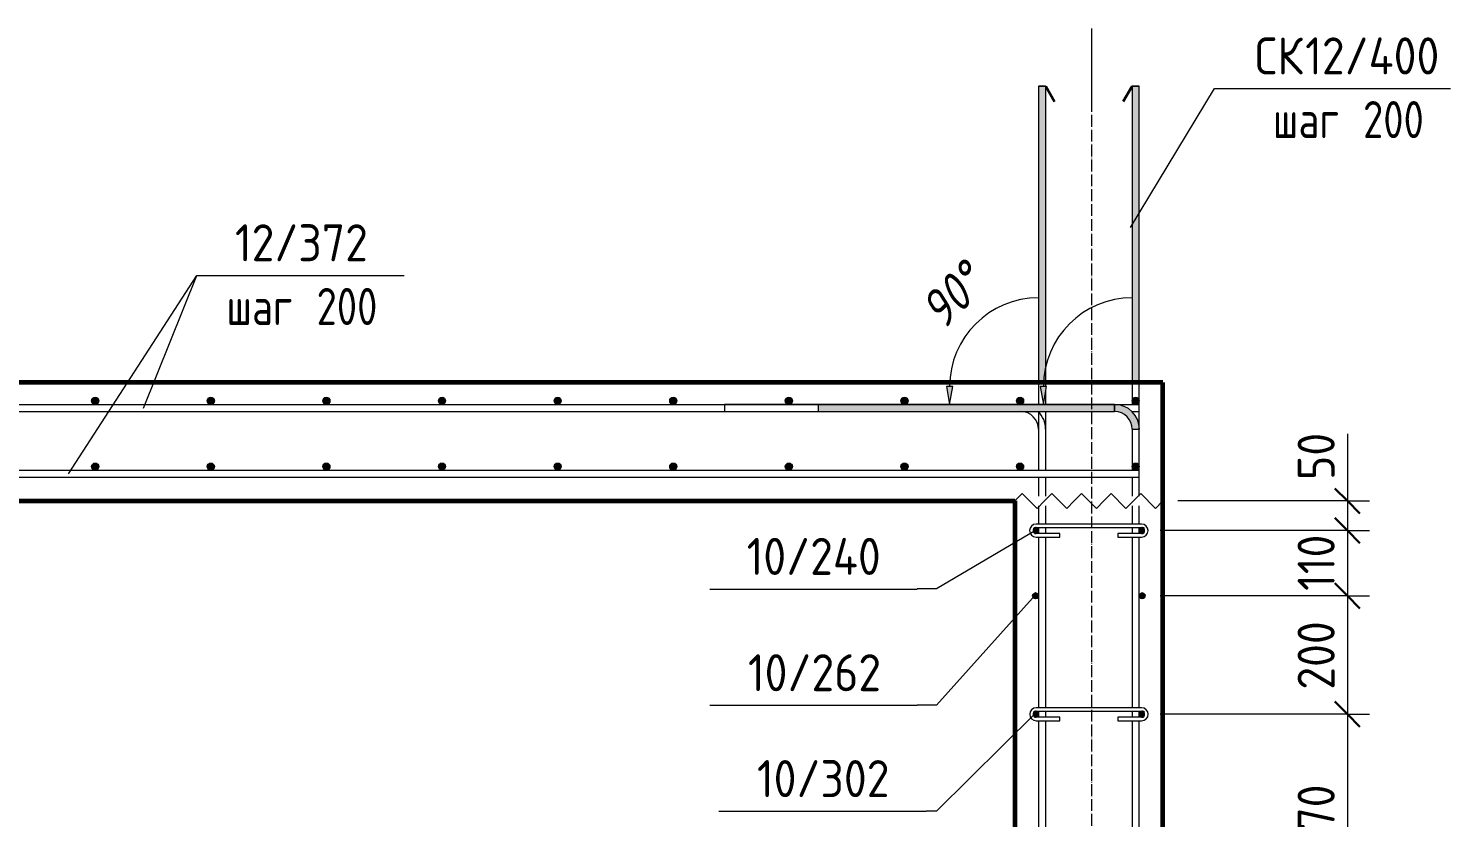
# Model space of a CAD drawing. Header units: millimetres. Extents: x 56549 to 83419, y -3049 to 32998.
# Drawn here: x 67167 to 69568, y -1254 to 77 of the extents above; entities that cross this region are included whole.
import ezdxf

# ---------------------------------------------------------------- set-up
doc = ezdxf.new("R2010")
doc.units = ezdxf.units.MM
doc.linetypes.add('02 Штрихпунктирная _20 мм_', pattern=[25, 20, -2.5, 0, -2.5])
for name, color, linetype, lineweight in [('AA_Dim', 7, 'Continuous', 9), ('AA_Dim-25', 7, 'Continuous', 9), ('AA_Oformlenie', 7, 'Continuous', 9), ('AA_Vinoska', 7, 'Continuous', 9), ('AF_Perekritie_Опалубка', 253, 'Continuous', 20), ('AF_Stena_Опалубка', 253, 'Continuous', 20), ('KR_Armatura', 7, 'Continuous', 20), ('KR_Armatura_Tonkie', 7, 'Continuous', 20), ('Оси', 7, 'Continuous', 9)]:
    doc.layers.add(name, color=color, linetype=linetype, lineweight=lineweight)
doc.styles.add('ISOCPEUR_5', font='isocpeur.TTF', dxfattribs={"width": 0.9, "height": 62.5})
doc.styles.add('ISOCPEUR_6', font='isocpeur.TTF', dxfattribs={"width": 0.8, "height": 62.5})
doc.styles.add('ISOCPEUR_I', font='isocpeui.ttf', dxfattribs={"width": 0.85, "height": 62.5})
doc.dimstyles.new('05_Округл_5мм__прозр_', dxfattribs={"dimscale": 304.8, "dimtxt": 62.672186, "dimasz": 0.139436, "dimexe": 0.123031, "dimexo": 0.082021, "dimgap": 0.008202, "dimtad": 1, "dimdec": 0, "dimrnd": 5, "dimdsep": 46, "dimtxsty": 'ISOCPEUR_5', "dimblk1": 'OBLIQUE', "dimblk2": 'OBLIQUE', "dimsah": 1, "dimcen": 0.09, "dimdle": 0.123031, "dimazin": 0, "dimtfac": 1, "dimtdec": 4, "dimtix": 1, "dimtmove": 1, "dimatfit": 3, "dimfxl": 1, "dimtvp": 1, "dimtolj": 1, "dimtzin": 0, "dimlwd": 18, "dimlwe": 18, "dimarcsym": 2})
doc.dimstyles.new('05_Округл_5мм__прозр__1', dxfattribs={"dimscale": 304.8, "dimtxt": 62.672186, "dimasz": 0.139436, "dimexe": 0.123031, "dimexo": 0.082021, "dimgap": 0.008202, "dimtad": 1, "dimdec": 0, "dimrnd": 5, "dimdsep": 46, "dimtxsty": 'ISOCPEUR_5', "dimblk1": 'OBLIQUE', "dimblk2": 'OBLIQUE', "dimsah": 1, "dimcen": 0.09, "dimdle": 0.123031, "dimazin": 0, "dimtfac": 1, "dimtdec": 4, "dimtix": 1, "dimtmove": 0, "dimatfit": 3, "dimfxl": 1, "dimtvp": 1, "dimtolj": 1, "dimtzin": 0, "dimlwd": 18, "dimlwe": 18, "dimarcsym": 2})

# ---------------------------------------------------------------- blocks, each defined once
blk = doc.blocks.new('351_Ряд стержней П переменный шаг _НесАрм_РабПлоск_ - Тип 1-3766031-Сечение 2')
at = {"layer": 'KR_Armatura_Tonkie'}
for points in [[(61862.6, -520), (61867.1, -520), (61866.9, -20), (61855.1, -20), (61855.3, -520), (61862.2, -520)], [(62013.1, -520), (62025.1, -520), (62024.9, -20), (62013.1, -20), (62013.1, -517)]]:
    blk.add_hatch(color=256, dxfattribs=at).paths.add_polyline_path(points)
for p, q in [((61855.1, -20), (61855.1, -520)), ((61855.1, -20), (61855.1, -520)), ((61855.1, -20), (61867.1, -20)), ((61855.1, -20), (61855.1, -520)), ((61866.9, -20), (61855.3, -20)), ((61855.3, -20), (61866.9, -20)), ((61866.9, -20), (61855.3, -20)), ((61866.9, -20), (61855.3, -20)), ((61855.3, -20), (61866.9, -20)), ((61867.1, -520), (61867.1, -20)), ((61867.1, -520), (61867.1, -20)), ((61867.1, -520), (61867.1, -20)), ((62013.1, -20), (62013.1, -520)), ((62013.1, -20), (62013.1, -520)), ((62013.1, -20), (62025.1, -20)), ((62013.1, -20), (62013.1, -520)), ((62013.3, -20), (62024.9, -20)), ((62024.9, -20), (62013.3, -20)), ((62024.9, -20), (62013.3, -20)), ((62013.3, -20), (62024.9, -20)), ((62024.9, -20), (62013.3, -20)), ((62025.1, -520), (62025.1, -20)), ((62025.1, -520), (62025.1, -20)), ((62025.1, -520), (62025.1, -20)), ((61855.1, -520), (61855.1, -557)), ((61855.1, -520), (61855.1, -557)), ((61855.1, -520), (61855.1, -557)), ((61867.1, -527), (61867.1, -520)), ((61867.1, -527), (61867.1, -520)), ((61867.1, -527), (61867.1, -520)), ((62013.1, -520), (62013.1, -557)), ((62013.1, -520), (62013.1, -557)), ((62013.1, -520), (62013.1, -557)), ((62025.1, -598.2), (62025.1, -520)), ((62025.1, -598.2), (62025.1, -520)), ((62025.1, -598.2), (62025.1, -520)), ((61867.1, -557), (61867.1, -534.9)), ((61867.1, -557), (61867.1, -534.9)), ((61867.1, -557), (61867.1, -534.9)), ((61855.1, -569), (61855.1, -668)), ((61855.1, -569), (61855.1, -668)), ((61855.1, -569), (61855.1, -668)), ((61867.1, -668), (61867.1, -569)), ((61867.1, -668), (61867.1, -569)), ((61867.1, -668), (61867.1, -569)), ((62013.1, -569), (62013.1, -569.6)), ((62013.1, -569), (62013.1, -569.6)), ((62013.1, -569), (62013.1, -569.6)), ((62013.1, -598.2), (62013.1, -668)), ((62013.1, -598.2), (62013.1, -668)), ((62013.1, -598.2), (62013.1, -668)), ((62025.1, -712), (62025.1, -599)), ((62025.1, -712), (62025.1, -599)), ((62025.1, -712), (62025.1, -599)), ((61855.1, -680), (61855.1, -712)), ((61855.1, -680), (61855.1, -712)), ((61855.1, -680), (61855.1, -712)), ((61867.1, -712), (61867.1, -680)), ((61867.1, -712), (61867.1, -680)), ((61867.1, -712), (61867.1, -680)), ((62013.1, -680), (62013.1, -712)), ((62013.1, -680), (62013.1, -712)), ((62013.1, -680), (62013.1, -712)), ((61855.1, -728), (61855.1, -759)), ((61855.1, -728), (61855.1, -759)), ((61855.1, -728), (61855.1, -759)), ((61867.1, -759), (61867.1, -728)), ((61867.1, -759), (61867.1, -728)), ((61867.1, -759), (61867.1, -728)), ((62013.1, -728), (62013.1, -759)), ((62013.1, -728), (62013.1, -759)), ((62013.1, -728), (62013.1, -759)), ((62025.1, -759), (62025.1, -728)), ((62025.1, -759), (62025.1, -728)), ((62025.1, -759), (62025.1, -728)), ((61855.1, -765), (61855.1, -775)), ((61855.1, -765), (61855.1, -775)), ((61855.1, -765), (61855.1, -775)), ((61867.1, -775), (61867.1, -765)), ((61867.1, -775), (61867.1, -765)), ((61867.1, -775), (61867.1, -765)), ((62013.1, -765), (62013.1, -775)), ((62013.1, -765), (62013.1, -775)), ((62013.1, -765), (62013.1, -775)), ((62025.1, -775), (62025.1, -765)), ((62025.1, -775), (62025.1, -765)), ((62025.1, -775), (62025.1, -765)), ((61855.1, -781), (61855.1, -1069)), ((61855.1, -781), (61855.1, -1069)), ((61855.1, -781), (61855.1, -1069)), ((61867.1, -1069), (61867.1, -781)), ((61867.1, -1069), (61867.1, -781)), ((61867.1, -1069), (61867.1, -781)), ((62013.1, -781), (62013.1, -1069)), ((62013.1, -781), (62013.1, -1069)), ((62013.1, -781), (62013.1, -1069)), ((62025.1, -1069), (62025.1, -781)), ((62025.1, -1069), (62025.1, -781)), ((62025.1, -1069), (62025.1, -781)), ((61855.1, -1075), (61855.1, -1085)), ((61855.1, -1075), (61855.1, -1085)), ((61855.1, -1075), (61855.1, -1085)), ((61867.1, -1085), (61867.1, -1075)), ((61867.1, -1085), (61867.1, -1075)), ((61867.1, -1085), (61867.1, -1075)), ((62013.1, -1075), (62013.1, -1085)), ((62013.1, -1075), (62013.1, -1085)), ((62013.1, -1075), (62013.1, -1085)), ((62025.1, -1085), (62025.1, -1075)), ((62025.1, -1085), (62025.1, -1075)), ((62025.1, -1085), (62025.1, -1075)), ((61855.1, -1091), (61855.1, -1449)), ((61855.1, -1091), (61855.1, -1449)), ((61855.1, -1091), (61855.1, -1449)), ((61867.1, -1449), (61867.1, -1091)), ((61867.1, -1449), (61867.1, -1091)), ((61867.1, -1449), (61867.1, -1091)), ((62013.1, -1091), (62013.1, -1449)), ((62013.1, -1091), (62013.1, -1449)), ((62013.1, -1091), (62013.1, -1449)), ((62025.1, -1449), (62025.1, -1091)), ((62025.1, -1449), (62025.1, -1091)), ((62025.1, -1449), (62025.1, -1091)), ((61855.1, -1455), (61855.1, -1465)), ((61855.1, -1455), (61855.1, -1465)), ((61855.1, -1455), (61855.1, -1465)), ((61867.1, -1465), (61867.1, -1455)), ((61867.1, -1465), (61867.1, -1455)), ((61867.1, -1465), (61867.1, -1455)), ((62013.1, -1455), (62013.1, -1465)), ((62013.1, -1455), (62013.1, -1465)), ((62013.1, -1455), (62013.1, -1465)), ((62025.1, -1465), (62025.1, -1455)), ((62025.1, -1465), (62025.1, -1455)), ((62025.1, -1465), (62025.1, -1455)), ((61855.1, -1471), (61855.1, -1692)), ((61855.1, -1471), (61855.1, -1692)), ((61855.1, -1471), (61855.1, -1692)), ((61867.1, -1692), (61867.1, -1471)), ((61867.1, -1692), (61867.1, -1471)), ((61867.1, -1692), (61867.1, -1471)), ((62013.1, -1471), (62013.1, -1692)), ((62013.1, -1471), (62013.1, -1692)), ((62013.1, -1471), (62013.1, -1692)), ((62025.1, -1692), (62025.1, -1471)), ((62025.1, -1692), (62025.1, -1471)), ((62025.1, -1692), (62025.1, -1471)), ((61855.1, -1708), (61855.1, -1752)), ((61855.1, -1708), (61855.1, -1752)), ((61855.1, -1708), (61855.1, -1752)), ((61867.1, -1752), (61867.1, -1708)), ((61867.1, -1752), (61867.1, -1708)), ((61867.1, -1752), (61867.1, -1708)), ((62013.1, -1708), (62013.1, -1752)), ((62013.1, -1708), (62013.1, -1752)), ((62013.1, -1708), (62013.1, -1752)), ((62025.1, -1918), (62025.1, -1708)), ((62025.1, -1918), (62025.1, -1708)), ((62025.1, -1918), (62025.1, -1708)), ((61855.1, -1764.2), (61855.1, -1918)), ((61855.1, -1764.2), (61855.1, -1918)), ((61855.1, -1764.2), (61855.1, -1918)), ((61867.1, -1918), (61867.1, -1764.2)), ((61867.1, -1918), (61867.1, -1764.2)), ((61867.1, -1918), (61867.1, -1764.2)), ((62013.1, -1764.2), (62013.1, -1764.7)), ((62013.1, -1764.2), (62013.1, -1918)), ((62013.1, -1764.2), (62013.1, -1764.7)), ((62013.1, -1794), (62013.1, -1918)), ((62013.1, -1794), (62013.1, -1918)), ((62013.1, -1918), (62011.3, -1927.5)), ((62013.1, -1918), (62011.3, -1927.5)), ((61870, -1930.5), (61867.7, -1923)), ((61870, -1930.5), (61867.7, -1923)), ((61876.7, -1939.9), (61870.8, -1932.3)), ((61876.7, -1939.9), (61870.8, -1932.3)), ((61885, -1945.2), (61878.5, -1941.3)), ((61885, -1945.2), (61878.5, -1941.3)), ((62004.9, -1938.4), (61997.4, -1944.3)), ((62004.9, -1938.4), (61997.4, -1944.3)), ((62010.3, -1930), (62006.3, -1936.5)), ((62010.3, -1930), (62006.3, -1936.5)), ((61897.1, -1948), (61887.5, -1946.3)), ((61897.1, -1948), (61887.5, -1946.3)), ((61983.1, -1948), (61897.1, -1948)), ((61983.1, -1948), (61897.1, -1948)), ((61983.1, -1948), (61897.1, -1948)), ((61897.1, -1960), (61983.1, -1960)), ((61897.1, -1960), (61983.1, -1960)), ((61897.1, -1960), (61983.1, -1960)), ((61995.5, -1945), (61988, -1947.3)), ((61995.5, -1945), (61988, -1947.3))]:
    blk.add_line(p, q, dxfattribs=at)
at = {"layer": 'KR_Armatura_Tonkie', "lineweight": 35}
for p, q in [((61867.1, -20), (61882.1, -46)), ((61867.1, -20), (61882.1, -46)), ((61867.1, -20), (61882.1, -46)), ((62013.1, -20), (61998.1, -46)), ((62013.1, -20), (61998.1, -46)), ((62013.1, -20), (61998.1, -46))]:
    blk.add_line(p, q, dxfattribs=at)
at = {"layer": 'KR_Armatura_Tonkie', "flags": 128}
for points in [[(61855.1, -1918), (61857, -1930.7), (61862.7, -1942.2), (61868.3, -1948)], [(61897.1, -1948), (61886.4, -1946), (61877.1, -1940.4), (61870.5, -1931.9), (61867.3, -1921.5), (61867.1, -1918)], [(62013.1, -1918), (62011.1, -1928.7), (62005.5, -1937.9), (61997, -1944.6), (61986.6, -1947.8), (61983.1, -1948)], [(62011.7, -1948), (62016.5, -1943.4), (62022.6, -1932.1), (62025, -1919.5), (62025.1, -1918)], [(62024.5, -1922.4), (62025, -1919.5), (62025.1, -1918)], [(62024.5, -1922.4), (62025, -1919.5), (62025.1, -1918)], [(61856.9, -1929.8), (61857, -1930.7), (61858.4, -1933.4)], [(61856.9, -1929.8), (61857, -1930.7), (61858.4, -1933.4)], [(61862, -1940.7), (61862.7, -1942.2), (61864.7, -1944.3)], [(61862, -1940.7), (61862.7, -1942.2), (61864.7, -1944.3)], [(62014.8, -1945.1), (62016.5, -1943.4), (62017.6, -1941.4)], [(62014.8, -1945.1), (62016.5, -1943.4), (62017.6, -1941.4)], [(62021.2, -1934.7), (62022.6, -1932.1), (62022.9, -1930.6)], [(62021.2, -1934.7), (62022.6, -1932.1), (62022.9, -1930.6)]]:
    blk.add_lwpolyline(points, dxfattribs=at)
blk = doc.blocks.new('079_Шпилька _ЭлУзла_ - d6 А240-V5-Сечение 2')
at = {"layer": 'AA_Oformlenie'}
for p, q in [((58480.1, -1069), (58302.1, -1069)), ((58302.1, -1075), (58480.1, -1075)), ((58342.1, -1085), (58302.1, -1085)), ((58302.1, -1091), (58342.1, -1091)), ((58342.1, -1091), (58342.1, -1085)), ((58480.1, -1085), (58440.1, -1085)), ((58440.1, -1085), (58440.1, -1091)), ((58440.1, -1091), (58480.1, -1091))]:
    blk.add_line(p, q, dxfattribs=at)
for centre, radius, start, end in [((58302.1, -1080), 11, 90, 270), ((58302.1, -1080), 5, 90, 270), ((58480.1, -1080), 11, 270, 90), ((58480.1, -1080), 5, 270, 90)]:
    blk.add_arc(centre, radius, start, end, dxfattribs=at)
blk = doc.blocks.new('079_Шпилька _ЭлУзла_ - d6 А240-3735298-Сечение 2')
at = {"layer": 'AA_Oformlenie'}
for p, q in [((58480.4, -1448.9), (58302.4, -1448.9)), ((58302.4, -1454.9), (58480.4, -1454.9)), ((58342.4, -1464.9), (58302.4, -1464.9)), ((58302.4, -1470.9), (58342.4, -1470.9)), ((58342.4, -1470.9), (58342.4, -1464.9)), ((58480.4, -1464.9), (58440.4, -1464.9)), ((58440.4, -1464.9), (58440.4, -1470.9)), ((58440.4, -1470.9), (58480.4, -1470.9))]:
    blk.add_line(p, q, dxfattribs=at)
for centre, radius, start, end in [((58302.4, -1459.9), 11, 90, 270), ((58302.4, -1459.9), 5, 90, 270), ((58480.4, -1459.9), 11, 270, 90), ((58480.4, -1459.9), 5, 270, 90)]:
    blk.add_arc(centre, radius, start, end, dxfattribs=at)
blk = doc.blocks.new('Последовательность узлов - 3мм масшт20 маскировка-904226-Сечение 2')
at = {"layer": 'AA_Oformlenie'}
for p, q in [((58265.1, -720), (58277.6, -707.5)), ((58302.6, -732.5), (58277.6, -707.5)), ((58315.1, -720), (58302.6, -732.5)), ((58315.1, -720), (58327.6, -707.5)), ((58352.6, -732.5), (58327.6, -707.5)), ((58365.1, -720), (58352.6, -732.5)), ((58365.1, -720), (58377.6, -707.5)), ((58402.6, -732.5), (58377.6, -707.5)), ((58415.1, -720), (58402.6, -732.5)), ((58415.1, -720), (58427.6, -707.5)), ((58452.6, -732.5), (58427.6, -707.5)), ((58465.1, -720), (58452.6, -732.5)), ((58465.1, -720), (58477.6, -707.5)), ((58502.6, -732.5), (58477.6, -707.5)), ((58515.1, -720), (58502.6, -732.5))]:
    blk.add_line(p, q, dxfattribs=at)
blk = doc.blocks.new('079_Обозначение загиба стержня _ЭлУзла_ - Сплошные линии-3749606-Сечение 2')
at = {"layer": 'AA_Oformlenie'}
blk.add_hatch(color=256, dxfattribs=at).paths.add_polyline_path([(61705, -557), (61710.3, -527), (61699.8, -527)])
for p, q in [((61699.8, -527), (61705, -557)), ((61710.3, -527), (61699.8, -527)), ((61705, -557), (61710.3, -527)), ((61825, -557), (61325, -557)), ((61325, -557), (61325, -569)), ((61325, -569), (61825, -569))]:
    blk.add_line(p, q, dxfattribs=at)
for centre, radius, start, end in [((61855, -527), 150, 90, 179.9951), ((61825, -599), 30, 0, 90), ((61825, -599), 42, 0, 45.7451)]:
    blk.add_arc(centre, radius, start, end, dxfattribs=at)
blk = doc.blocks.new('079_Обозначение загиба стержня _ЭлУзла_ - Сплошные линии-3749601-Сечение 2')
at = {"layer": 'AA_Oformlenie'}
for points in [[(61863.2, -557), (61868.5, -527), (61857.9, -527), (61862.6, -553.8)], [(61868.5, -569), (61983.2, -569), (61983.2, -557), (61483.2, -557), (61483.2, -569), (61867.1, -569)], [(62023.7, -599), (62025.2, -599), (62023.7, -588.1), (62019.1, -577.4), (62012.5, -569), (62004.2, -562.6), (61994, -558.4), (61983.2, -557), (61983.2, -569), (61990.9, -570), (61998.2, -573), (62004.4, -577.8), (62009.2, -584), (62012.1, -591.2), (62013.3, -599), (62023.3, -599)]]:
    blk.add_hatch(color=256, dxfattribs=at).paths.add_polyline_path(points)
for p, q in [((61857.9, -527), (61863.2, -557)), ((61868.5, -527), (61857.9, -527)), ((61863.2, -557), (61868.5, -527)), ((61983.2, -557), (61483.2, -557)), ((61483.2, -557), (61483.2, -569)), ((61483.2, -557), (61483.2, -569)), ((61983.2, -557), (61483.2, -557)), ((61483.2, -569), (61983.2, -569)), ((61483.2, -569), (61983.2, -569)), ((61983.2, -557), (61983.2, -569)), ((61983.2, -569), (61983.2, -557)), ((62013.2, -599), (62025.2, -599))]:
    blk.add_line(p, q, dxfattribs=at)
for centre, radius, start, end in [((62013.2, -527), 150, 90, 179.9951), ((61983.2, -599), 42, 0, 90), ((61983.2, -599), 42, 0, 90), ((61983.2, -599), 30, 0, 90), ((61983.2, -599), 30, 0, 90)]:
    blk.add_arc(centre, radius, start, end, dxfattribs=at)
blk = doc.blocks.new('DIMBLOCK34-Сечение 2')
at = {"layer": 'AA_Dim-25', "lineweight": 18}
for p, q in [((69393.5, -606.5), (69393.5, -709.5)), ((69393.5, -682.5), (69393.5, -770)), ((69393.5, -720), (69107.3, -720)), ((69393.5, -709.5), (69393.5, -745)), ((69393.5, -720), (69431, -720)), ((69393.5, -770), (69077.3, -770)), ((69393.5, -770), (69431, -770)), ((69393.5, -880), (69077.3, -880)), ((69393.5, -880), (69431, -880))]:
    blk.add_line(p, q, dxfattribs=at)
at = {"layer": 'AA_Dim-25', "lineweight": 30}
for p, q in [((69393.5, -720), (69372.2, -698.7)), ((69393.5, -720), (69414.7, -741.2)), ((69393.5, -770), (69372.2, -748.7)), ((69393.5, -770), (69414.7, -791.2)), ((69393.5, -880), (69372.2, -858.7)), ((69393.5, -880), (69414.7, -901.2))]:
    blk.add_line(p, q, dxfattribs=at)
at = {"layer": 'AA_Dim-25', "color": 0, "lineweight": 18, "insert": (69309.6, -684.5), "char_height": 62.5, "width": 93.654, "attachment_point": 1, "rotation": 90, "line_spacing_factor": 1.135194, "style": 'ISOCPEUR_5'}
blk.add_mtext('50', dxfattribs=at)
blk = doc.blocks.new('_None')
blk = doc.blocks.new('DIMBLOCK35-Сечение 2')
at = {"layer": 'AA_Dim-25', "lineweight": 30}
for p, q in [((69393.5, -770), (69372.2, -748.7)), ((69393.5, -770), (69414.7, -791.2)), ((69393.5, -880), (69372.2, -858.7)), ((69393.5, -880), (69414.7, -901.2)), ((69393.5, -1080), (69372.2, -1058.7)), ((69393.5, -1080), (69414.7, -1101.2))]:
    blk.add_line(p, q, dxfattribs=at)
at = {"layer": 'AA_Dim-25', "lineweight": 18}
for p, q in [((69393.5, -770), (69077.3, -770)), ((69393.5, -770), (69393.5, -880)), ((69393.5, -770), (69431, -770)), ((69393.5, -880), (69077.3, -880)), ((69393.5, -880), (69431, -880)), ((69393.5, -1080), (69077.3, -1080)), ((69393.5, -1080), (69431, -1080))]:
    blk.add_line(p, q, dxfattribs=at)
at = {"layer": 'AA_Dim-25', "color": 0, "lineweight": 18, "insert": (69309.6, -871.7), "char_height": 62.5, "width": 112.1, "attachment_point": 1, "rotation": 90, "line_spacing_factor": 1.135194, "style": 'ISOCPEUR_5'}
blk.add_mtext('110', dxfattribs=at)
blk = doc.blocks.new('DIMBLOCK36-Сечение 2')
at = {"layer": 'AA_Dim-25', "lineweight": 30}
for p, q in [((69393.5, -880), (69372.2, -858.7)), ((69393.5, -880), (69414.7, -901.2)), ((69393.5, -1080), (69372.2, -1058.7)), ((69393.5, -1080), (69414.7, -1101.2))]:
    blk.add_line(p, q, dxfattribs=at)
at = {"layer": 'AA_Dim-25', "lineweight": 18}
for p, q in [((69393.5, -880), (69077.3, -880)), ((69393.5, -880), (69393.5, -1080)), ((69393.5, -880), (69431, -880)), ((69393.5, -1080), (69077.3, -1080)), ((69393.5, -1080), (69431, -1080))]:
    blk.add_line(p, q, dxfattribs=at)
at = {"layer": 'AA_Dim-25', "color": 0, "lineweight": 18, "insert": (69309.6, -1038.5), "char_height": 62.5, "width": 140.48, "attachment_point": 1, "rotation": 90, "line_spacing_factor": 1.135194, "style": 'ISOCPEUR_5'}
blk.add_mtext('200', dxfattribs=at)
blk = doc.blocks.new('DIMBLOCK37-Сечение 2')
at = {"layer": 'AA_Dim-25', "lineweight": 18}
for p, q in [((69393.5, -1080), (69077.3, -1080)), ((69393.5, -1080), (69393.5, -1650)), ((69393.5, -1080), (69431, -1080)), ((69393.5, -1650), (69077.3, -1650)), ((69393.5, -1650), (69431, -1650)), ((69393.5, -1700), (69067.3, -1700)), ((69393.5, -1700), (69431, -1700))]:
    blk.add_line(p, q, dxfattribs=at)
at = {"layer": 'AA_Dim-25', "lineweight": 30}
for p, q in [((69393.5, -1080), (69372.2, -1058.7)), ((69393.5, -1080), (69414.7, -1101.2)), ((69393.5, -1650), (69372.2, -1628.7)), ((69393.5, -1650), (69414.7, -1671.2)), ((69393.5, -1700), (69372.2, -1678.7)), ((69393.5, -1700), (69414.7, -1721.2))]:
    blk.add_line(p, q, dxfattribs=at)
at = {"layer": 'AA_Dim-25', "color": 0, "lineweight": 18, "insert": (69309.6, -1534.7), "char_height": 62.5, "width": 407.251, "attachment_point": 1, "rotation": 90, "line_spacing_factor": 1.135194, "style": 'ISOCPEUR_5'}
blk.add_mtext('3х190=570', dxfattribs=at)
blk = doc.blocks.new('042_М_Арматуры - Диам длина поз _ Шаг-2260295-Сечение 2')
at = {"layer": 'AA_Vinoska'}
blk.add_line((59014, -339.3), (59364, -339.3), dxfattribs=at)

msp = doc.modelspace()

# ---------------------------------------------------------------- hatches: boundary and pattern name
at = {"layer": 'KR_Armatura'}
h = msp.add_hatch(color=256, dxfattribs=at)
edge = h.paths.add_edge_path()
edge.add_arc((67279.8383, -551), 6, 0, 360)
for points in [[(67276.8383, -556.1962), (67282.8383, -556.1962), (67285.8383, -551), (67282.8383, -545.8038), (67276.8383, -545.8038), (67273.8383, -551)], [(67471.9962, -556.1962), (67477.9962, -556.1962), (67480.9962, -551), (67477.9962, -545.8038), (67471.9962, -545.8038), (67468.9962, -551)], [(67667.154, -556.1962), (67673.154, -556.1962), (67676.154, -551), (67673.154, -545.8038), (67667.154, -545.8038), (67664.154, -551)], [(67862.3119, -556.1962), (67868.3119, -556.1962), (67871.3119, -551), (67868.3119, -545.8038), (67862.3119, -545.8038), (67859.3119, -551)], [(68057.4698, -556.1962), (68063.4698, -556.1962), (68066.4698, -551), (68063.4698, -545.8038), (68057.4698, -545.8038), (68054.4698, -551)], [(68252.6277, -556.1962), (68258.6277, -556.1962), (68261.6277, -551), (68258.6277, -545.8038), (68252.6277, -545.8038), (68249.6277, -551)], [(68447.7856, -556.1962), (68453.7856, -556.1962), (68456.7856, -551), (68453.7856, -545.8038), (68447.7856, -545.8038), (68444.7856, -551)], [(68642.9435, -556.1962), (68648.9435, -556.1962), (68651.9435, -551), (68648.9435, -545.8038), (68642.9435, -545.8038), (68639.9435, -551)], [(68838.1014, -556.1962), (68844.1014, -556.1962), (68847.1014, -551), (68844.1014, -545.8038), (68838.1014, -545.8038), (68835.1014, -551)], [(69036.8778, -556.1962), (69039.2593, -556.1962), (69042.2593, -551), (69039.2593, -545.8038), (69033.2593, -545.8038), (69030.2593, -551), (69033.2593, -556.1962)], [(67276.8383, -667.1962), (67282.8383, -667.1962), (67285.8383, -662), (67282.8383, -656.8038), (67276.8383, -656.8038), (67273.8383, -662)], [(67471.9962, -667.1962), (67477.9962, -667.1962), (67480.9962, -662), (67477.9962, -656.8038), (67471.9962, -656.8038), (67468.9962, -662)], [(67667.154, -667.1962), (67673.154, -667.1962), (67676.154, -662), (67673.154, -656.8038), (67667.154, -656.8038), (67664.154, -662)], [(67862.3119, -667.1962), (67868.3119, -667.1962), (67871.3119, -662), (67868.3119, -656.8038), (67862.3119, -656.8038), (67859.3119, -662)], [(68057.4698, -667.1962), (68063.4698, -667.1962), (68066.4698, -662), (68063.4698, -656.8038), (68057.4698, -656.8038), (68054.4698, -662)], [(68252.6277, -667.1962), (68258.6277, -667.1962), (68261.6277, -662), (68258.6277, -656.8038), (68252.6277, -656.8038), (68249.6277, -662)], [(68447.7856, -667.1962), (68453.7856, -667.1962), (68456.7856, -662), (68453.7856, -656.8038), (68447.7856, -656.8038), (68444.7856, -662)], [(68642.9435, -667.1962), (68648.9435, -667.1962), (68651.9435, -662), (68648.9435, -656.8038), (68642.9435, -656.8038), (68639.9435, -662)], [(68838.1014, -667.1962), (68844.1014, -667.1962), (68847.1014, -662), (68844.1014, -656.8038), (68838.1014, -656.8038), (68835.1014, -662)], [(69036.8778, -667.1962), (69039.2593, -667.1962), (69042.2593, -662), (69039.2593, -656.8038), (69033.2593, -656.8038), (69030.2593, -662), (69033.2593, -667.1962)], [(68870.1982, -774.0451), (68872.0146, -768.4549), (68867.0248, -765.1704), (68863.9292, -767.5), (68863.4297, -768.7059), (68863.2593, -770), (68863.4297, -771.2941), (68864.1955, -772.847), (68865.3878, -774.0451), (68866.1956, -774.0451)], [(69044.3204, -774.0451), (69049.1308, -774.0451), (69050.3232, -772.847), (69050.5894, -772.5), (69051.0889, -771.2941), (69051.2593, -770), (69051.0889, -768.7059), (69050.2226, -767.153), (69047.0248, -765.1704), (69042.504, -768.4549), (69044.1548, -773.5355)], [(68864.3204, -884.0451), (68870.1982, -884.0451), (68872.0146, -878.4549), (68867.2593, -875), (68862.504, -878.4549)], [(69044.3204, -884.0451), (69050.1982, -884.0451), (69052.0146, -878.4549), (69047.2593, -875), (69042.504, -878.4549)], [(68865.3878, -1084.0451), (68870.1982, -1084.0451), (68872.0146, -1078.4549), (68867.0248, -1075.1704), (68863.9292, -1077.5), (68863.4297, -1078.7059), (68863.3815, -1080.9279), (68863.4297, -1081.2941), (68864.1955, -1082.847), (68864.7238, -1083.5355)], [(69048.7593, -1084.0451), (69049.1308, -1084.0451), (69050.3232, -1082.847), (69050.5894, -1082.5), (69051.1372, -1080.9279), (69051.2593, -1080), (69051.0889, -1078.7059), (69050.2226, -1077.153), (69047.0248, -1075.1704), (69042.504, -1078.4549), (69044.3204, -1084.0451)]]:
    msp.add_hatch(color=256, dxfattribs=at).paths.add_polyline_path(points)
h = msp.add_hatch(color=256, dxfattribs=at)
edge = h.paths.add_edge_path()
edge.add_arc((67474.9962, -551), 6, 0, 360)
h = msp.add_hatch(color=256, dxfattribs=at)
edge = h.paths.add_edge_path()
edge.add_arc((67670.154, -551), 6, 0, 360)
h = msp.add_hatch(color=256, dxfattribs=at)
edge = h.paths.add_edge_path()
edge.add_arc((67865.3119, -551), 6, 0, 360)
h = msp.add_hatch(color=256, dxfattribs=at)
edge = h.paths.add_edge_path()
edge.add_arc((68060.4698, -551), 6, 0, 360)
h = msp.add_hatch(color=256, dxfattribs=at)
edge = h.paths.add_edge_path()
edge.add_arc((68255.6277, -551), 6, 0, 360)
h = msp.add_hatch(color=256, dxfattribs=at)
edge = h.paths.add_edge_path()
edge.add_arc((68450.7856, -551), 6, 0, 360)
h = msp.add_hatch(color=256, dxfattribs=at)
edge = h.paths.add_edge_path()
edge.add_arc((68645.9435, -551), 6, 0, 360)
h = msp.add_hatch(color=256, dxfattribs=at)
edge = h.paths.add_edge_path()
edge.add_arc((68841.1014, -551), 6, 0, 360)
h = msp.add_hatch(color=256, dxfattribs=at)
edge = h.paths.add_edge_path()
edge.add_arc((69036.2593, -551), 6, 0, 360)
h = msp.add_hatch(color=256, dxfattribs=at)
edge = h.paths.add_edge_path()
edge.add_arc((67279.8383, -662), 6, 0, 360)
h = msp.add_hatch(color=256, dxfattribs=at)
edge = h.paths.add_edge_path()
edge.add_arc((67474.9962, -662), 6, 0, 360)
h = msp.add_hatch(color=256, dxfattribs=at)
edge = h.paths.add_edge_path()
edge.add_arc((67670.154, -662), 6, 0, 360)
h = msp.add_hatch(color=256, dxfattribs=at)
edge = h.paths.add_edge_path()
edge.add_arc((67865.3119, -662), 6, 0, 360)
h = msp.add_hatch(color=256, dxfattribs=at)
edge = h.paths.add_edge_path()
edge.add_arc((68060.4698, -662), 6, 0, 360)
h = msp.add_hatch(color=256, dxfattribs=at)
edge = h.paths.add_edge_path()
edge.add_arc((68255.6277, -662), 6, 0, 360)
h = msp.add_hatch(color=256, dxfattribs=at)
edge = h.paths.add_edge_path()
edge.add_arc((68450.7856, -662), 6, 0, 360)
h = msp.add_hatch(color=256, dxfattribs=at)
edge = h.paths.add_edge_path()
edge.add_arc((68645.9435, -662), 6, 0, 360)
h = msp.add_hatch(color=256, dxfattribs=at)
edge = h.paths.add_edge_path()
edge.add_arc((68841.1014, -662), 6, 0, 360)
h = msp.add_hatch(color=256, dxfattribs=at)
edge = h.paths.add_edge_path()
edge.add_arc((69036.2593, -662), 6, 0, 360)
h = msp.add_hatch(color=256, dxfattribs=at)
edge = h.paths.add_edge_path()
edge.add_arc((68867.2593, -770), 5, 94.4529123, 138.3075238)
edge.add_line((68863.5257, -766.6743), (68867.2593, -770))
edge.add_line((68867.2593, -770), (68866.8711, -765.0151))
h = msp.add_hatch(color=256, dxfattribs=at)
edge = h.paths.add_edge_path()
edge.add_arc((68867.2593, -770), 5, 247.0756191, 447.6772671)
edge.add_line((68867.462, -765.0041), (68867.2593, -770))
edge.add_line((68867.2593, -770), (68865.3117, -774.6051))
h = msp.add_hatch(color=256, dxfattribs=at)
edge = h.paths.add_edge_path()
edge.add_arc((69047.2593, -770), 5, 92.3227329, 292.9243809)
edge.add_line((69049.2069, -774.6051), (69047.2593, -770))
edge.add_line((69047.2593, -770), (69047.0567, -765.0041))
h = msp.add_hatch(color=256, dxfattribs=at)
edge = h.paths.add_edge_path()
edge.add_arc((69047.2593, -770), 5, 41.6924762, 85.5470877)
edge.add_line((69047.6475, -765.0151), (69047.2593, -770))
edge.add_line((69047.2593, -770), (69050.9929, -766.6743))
h = msp.add_hatch(color=256, dxfattribs=at)
edge = h.paths.add_edge_path()
edge.add_arc((68867.2593, -880), 5, 0, 360)
h = msp.add_hatch(color=256, dxfattribs=at)
edge = h.paths.add_edge_path()
edge.add_arc((69047.2593, -880), 5, 0, 360)
h = msp.add_hatch(color=256, dxfattribs=at)
edge = h.paths.add_edge_path()
edge.add_arc((68867.2593, -1080), 5, 94.4529123, 138.3075238)
edge.add_line((68863.5257, -1076.6743), (68867.2593, -1080))
edge.add_line((68867.2593, -1080), (68866.8711, -1075.0151))
h = msp.add_hatch(color=256, dxfattribs=at)
edge = h.paths.add_edge_path()
edge.add_arc((68867.2593, -1080), 5, 247.0756191, 447.6772671)
edge.add_line((68867.462, -1075.0041), (68867.2593, -1080))
edge.add_line((68867.2593, -1080), (68865.3117, -1084.6051))
h = msp.add_hatch(color=256, dxfattribs=at)
edge = h.paths.add_edge_path()
edge.add_arc((69047.2593, -1080), 5, 92.3227329, 292.9243809)
edge.add_line((69049.2069, -1084.6051), (69047.2593, -1080))
edge.add_line((69047.2593, -1080), (69047.0567, -1075.0041))
h = msp.add_hatch(color=256, dxfattribs=at)
edge = h.paths.add_edge_path()
edge.add_arc((69047.2593, -1080), 5, 41.6924762, 85.5470877)
edge.add_line((69047.6475, -1075.0151), (69047.2593, -1080))
edge.add_line((69047.2593, -1080), (69050.9929, -1076.6743))

# ---------------------------------------------------------------- linework, layer by layer
at = {"layer": 'AA_Vinoska'}
for p, q in [((69027.5625, -258.2419), (69169.0765, -23.8594)), ((69169.0765, -23.8594), (69217.7219, -23.8594)), ((67235.0274, -674), (67451.2592, -339.2906)), ((67361.1137, -563.1583), (67451.2592, -339.2906)), ((68866.9264, -770.083), (68699.9508, -868.5517)), ((68699.9508, -868.5517), (68667.2663, -868.5517)), ((68862.1163, -883.8157), (68699.9508, -1064.8376)), ((68699.9508, -1064.8376), (68667.2663, -1064.8376)), ((68867.1723, -1078.2639), (68699.9508, -1243.5762)), ((68699.9508, -1243.5762), (68682.4538, -1243.5762))]:
    msp.add_line(p, q, dxfattribs=at)
at = {"layer": 'AF_Perekritie_Опалубка', "lineweight": 60}
for p, q in [((69082.2593, -520), (65282.2593, -520)), ((69082.2593, -720), (69082.2593, -520)), ((65532.2593, -720), (68832.2593, -720))]:
    msp.add_line(p, q, dxfattribs=at)
at = {"layer": 'AF_Stena_Опалубка', "lineweight": 60}
for p, q in [((68832.2593, -720), (68832.2593, -1700)), ((69082.2593, -1700), (69082.2593, -720))]:
    msp.add_line(p, q, dxfattribs=at)
at = {"layer": 'KR_Armatura'}
for p, q in [((67276.8383, -545.8038), (67273.8383, -551)), ((67273.8383, -551), (67276.8383, -556.1962)), ((67282.8383, -545.8038), (67276.8383, -545.8038)), ((67285.8383, -551), (67282.8383, -545.8038)), ((67282.8383, -556.1962), (67285.8383, -551)), ((67471.9962, -545.8038), (67468.9962, -551)), ((67468.9962, -551), (67471.9962, -556.1962)), ((67477.9962, -545.8038), (67471.9962, -545.8038)), ((67480.9962, -551), (67477.9962, -545.8038)), ((67477.9962, -556.1962), (67480.9962, -551)), ((67667.154, -545.8038), (67664.154, -551)), ((67664.154, -551), (67667.154, -556.1962)), ((67673.154, -545.8038), (67667.154, -545.8038)), ((67676.154, -551), (67673.154, -545.8038)), ((67673.154, -556.1962), (67676.154, -551)), ((67862.3119, -545.8038), (67859.3119, -551)), ((67859.3119, -551), (67862.3119, -556.1962)), ((67868.3119, -545.8038), (67862.3119, -545.8038)), ((67871.3119, -551), (67868.3119, -545.8038)), ((67868.3119, -556.1962), (67871.3119, -551)), ((68057.4698, -545.8038), (68054.4698, -551)), ((68054.4698, -551), (68057.4698, -556.1962)), ((68063.4698, -545.8038), (68057.4698, -545.8038)), ((68066.4698, -551), (68063.4698, -545.8038)), ((68063.4698, -556.1962), (68066.4698, -551)), ((68252.6277, -545.8038), (68249.6277, -551)), ((68249.6277, -551), (68252.6277, -556.1962)), ((68258.6277, -545.8038), (68252.6277, -545.8038)), ((68261.6277, -551), (68258.6277, -545.8038)), ((68258.6277, -556.1962), (68261.6277, -551)), ((68447.7856, -545.8038), (68444.7856, -551)), ((68444.7856, -551), (68447.7856, -556.1962)), ((68453.7856, -545.8038), (68447.7856, -545.8038)), ((68456.7856, -551), (68453.7856, -545.8038)), ((68453.7856, -556.1962), (68456.7856, -551)), ((68642.9435, -545.8038), (68639.9435, -551)), ((68639.9435, -551), (68642.9435, -556.1962)), ((68648.9435, -545.8038), (68642.9435, -545.8038)), ((68651.9435, -551), (68648.9435, -545.8038)), ((68648.9435, -556.1962), (68651.9435, -551)), ((68838.1014, -545.8038), (68835.1014, -551)), ((68835.1014, -551), (68838.1014, -556.1962)), ((68844.1014, -545.8038), (68838.1014, -545.8038)), ((68847.1014, -551), (68844.1014, -545.8038)), ((68844.1014, -556.1962), (68847.1014, -551)), ((69033.2593, -545.8038), (69030.2593, -551)), ((69030.2593, -551), (69033.2593, -556.1962)), ((69039.2593, -545.8038), (69033.2593, -545.8038)), ((69042.2593, -551), (69039.2593, -545.8038)), ((69039.2593, -556.1962), (69042.2593, -551)), ((67276.8383, -556.1962), (67282.8383, -556.1962)), ((67471.9962, -556.1962), (67477.9962, -556.1962)), ((67667.154, -556.1962), (67673.154, -556.1962)), ((67862.3119, -556.1962), (67868.3119, -556.1962)), ((68057.4698, -556.1962), (68063.4698, -556.1962)), ((68252.6277, -556.1962), (68258.6277, -556.1962)), ((68447.7856, -556.1962), (68453.7856, -556.1962)), ((68642.9435, -556.1962), (68648.9435, -556.1962)), ((68838.1014, -556.1962), (68844.1014, -556.1962)), ((69033.2593, -556.1962), (69036.8778, -556.1962)), ((69036.8778, -556.1962), (69039.2593, -556.1962)), ((67276.8383, -656.8038), (67273.8383, -662)), ((67273.8383, -662), (67276.8383, -667.1962)), ((67282.8383, -656.8038), (67276.8383, -656.8038)), ((67276.8383, -667.1962), (67282.8383, -667.1962)), ((67285.8383, -662), (67282.8383, -656.8038)), ((67282.8383, -667.1962), (67285.8383, -662)), ((67471.9962, -656.8038), (67468.9962, -662)), ((67468.9962, -662), (67471.9962, -667.1962)), ((67477.9962, -656.8038), (67471.9962, -656.8038)), ((67471.9962, -667.1962), (67477.9962, -667.1962)), ((67480.9962, -662), (67477.9962, -656.8038)), ((67477.9962, -667.1962), (67480.9962, -662)), ((67667.154, -656.8038), (67664.154, -662)), ((67664.154, -662), (67667.154, -667.1962)), ((67673.154, -656.8038), (67667.154, -656.8038)), ((67667.154, -667.1962), (67673.154, -667.1962)), ((67676.154, -662), (67673.154, -656.8038)), ((67673.154, -667.1962), (67676.154, -662)), ((67862.3119, -656.8038), (67859.3119, -662)), ((67859.3119, -662), (67862.3119, -667.1962)), ((67868.3119, -656.8038), (67862.3119, -656.8038)), ((67862.3119, -667.1962), (67868.3119, -667.1962)), ((67871.3119, -662), (67868.3119, -656.8038)), ((67868.3119, -667.1962), (67871.3119, -662)), ((68057.4698, -656.8038), (68054.4698, -662)), ((68054.4698, -662), (68057.4698, -667.1962)), ((68063.4698, -656.8038), (68057.4698, -656.8038)), ((68057.4698, -667.1962), (68063.4698, -667.1962)), ((68066.4698, -662), (68063.4698, -656.8038)), ((68063.4698, -667.1962), (68066.4698, -662)), ((68252.6277, -656.8038), (68249.6277, -662)), ((68249.6277, -662), (68252.6277, -667.1962)), ((68258.6277, -656.8038), (68252.6277, -656.8038)), ((68252.6277, -667.1962), (68258.6277, -667.1962)), ((68261.6277, -662), (68258.6277, -656.8038)), ((68258.6277, -667.1962), (68261.6277, -662)), ((68447.7856, -656.8038), (68444.7856, -662)), ((68444.7856, -662), (68447.7856, -667.1962)), ((68453.7856, -656.8038), (68447.7856, -656.8038)), ((68447.7856, -667.1962), (68453.7856, -667.1962)), ((68456.7856, -662), (68453.7856, -656.8038)), ((68453.7856, -667.1962), (68456.7856, -662)), ((68642.9435, -656.8038), (68639.9435, -662)), ((68639.9435, -662), (68642.9435, -667.1962)), ((68648.9435, -656.8038), (68642.9435, -656.8038)), ((68642.9435, -667.1962), (68648.9435, -667.1962)), ((68651.9435, -662), (68648.9435, -656.8038)), ((68648.9435, -667.1962), (68651.9435, -662)), ((68838.1014, -656.8038), (68835.1014, -662)), ((68835.1014, -662), (68838.1014, -667.1962)), ((68844.1014, -656.8038), (68838.1014, -656.8038)), ((68838.1014, -667.1962), (68844.1014, -667.1962)), ((68847.1014, -662), (68844.1014, -656.8038)), ((68844.1014, -667.1962), (68847.1014, -662)), ((69033.2593, -656.8038), (69030.2593, -662)), ((69030.2593, -662), (69033.2593, -667.1962)), ((69039.2593, -656.8038), (69033.2593, -656.8038)), ((69033.2593, -667.1962), (69036.8778, -667.1962)), ((69036.8778, -667.1962), (69039.2593, -667.1962)), ((69042.2593, -662), (69039.2593, -656.8038)), ((69039.2593, -667.1962), (69042.2593, -662)), ((68863.9292, -767.5), (68863.4297, -768.7059)), ((68863.5257, -766.6743), (68867.2593, -770)), ((68867.0248, -765.1704), (68863.9292, -767.5)), ((68867.2593, -770), (68866.8711, -765.0151)), ((68872.0146, -768.4549), (68867.0248, -765.1704)), ((68867.462, -765.0041), (68867.2593, -770)), ((69047.0248, -765.1704), (69042.504, -768.4549)), ((69050.2226, -767.153), (69047.0248, -765.1704)), ((69047.2593, -770), (69047.0567, -765.0041)), ((69047.6475, -765.0151), (69047.2593, -770)), ((69047.2593, -770), (69050.9929, -766.6743)), ((69051.0889, -768.7059), (69050.2226, -767.153)), ((68863.4297, -768.7059), (68863.2593, -770)), ((68863.2593, -770), (68863.4297, -771.2941)), ((68863.4297, -771.2941), (68864.1955, -772.847)), ((68864.1955, -772.847), (68865.3878, -774.0451)), ((68867.2593, -770), (68865.3117, -774.6051)), ((68865.3878, -774.0451), (68866.1956, -774.0451)), ((68866.1956, -774.0451), (68870.1982, -774.0451)), ((68870.1982, -774.0451), (68872.0146, -768.4549)), ((69042.504, -768.4549), (69044.1548, -773.5355)), ((69044.1548, -773.5355), (69044.3204, -774.0451)), ((69044.3204, -774.0451), (69049.1308, -774.0451)), ((69049.2069, -774.6051), (69047.2593, -770)), ((69049.1308, -774.0451), (69050.3232, -772.847)), ((69050.3232, -772.847), (69050.5894, -772.5)), ((69050.5894, -772.5), (69051.0889, -771.2941)), ((69051.2593, -770), (69051.0889, -768.7059)), ((69051.0889, -771.2941), (69051.2593, -770)), ((68867.2593, -875), (68862.504, -878.4549)), ((68862.504, -878.4549), (68864.3204, -884.0451)), ((68864.3204, -884.0451), (68870.1982, -884.0451)), ((68872.0146, -878.4549), (68867.2593, -875)), ((68870.1982, -884.0451), (68872.0146, -878.4549)), ((69047.2593, -875), (69042.504, -878.4549)), ((69042.504, -878.4549), (69044.3204, -884.0451)), ((69044.3204, -884.0451), (69050.1982, -884.0451)), ((69052.0146, -878.4549), (69047.2593, -875)), ((69050.1982, -884.0451), (69052.0146, -878.4549)), ((68863.4297, -1078.7059), (68863.3815, -1080.9279)), ((68863.9292, -1077.5), (68863.4297, -1078.7059)), ((68863.5257, -1076.6743), (68867.2593, -1080)), ((68867.0248, -1075.1704), (68863.9292, -1077.5)), ((68867.2593, -1080), (68865.3117, -1084.6051)), ((68867.2593, -1080), (68866.8711, -1075.0151)), ((68872.0146, -1078.4549), (68867.0248, -1075.1704)), ((68867.462, -1075.0041), (68867.2593, -1080)), ((68870.1982, -1084.0451), (68872.0146, -1078.4549)), ((69047.0248, -1075.1704), (69042.504, -1078.4549)), ((69042.504, -1078.4549), (69044.3204, -1084.0451)), ((69050.2226, -1077.153), (69047.0248, -1075.1704)), ((69047.2593, -1080), (69047.0567, -1075.0041)), ((69047.6475, -1075.0151), (69047.2593, -1080)), ((69047.2593, -1080), (69050.9929, -1076.6743)), ((69049.2069, -1084.6051), (69047.2593, -1080)), ((69051.0889, -1078.7059), (69050.2226, -1077.153)), ((69051.2593, -1080), (69051.0889, -1078.7059)), ((69051.1372, -1080.9279), (69051.2593, -1080)), ((68863.3815, -1080.9279), (68863.4297, -1081.2941)), ((68863.4297, -1081.2941), (68864.1955, -1082.847)), ((68864.1955, -1082.847), (68864.7238, -1083.5355)), ((68864.7238, -1083.5355), (68865.3878, -1084.0451)), ((68865.3878, -1084.0451), (68870.1982, -1084.0451)), ((69044.3204, -1084.0451), (69048.7593, -1084.0451)), ((69048.7593, -1084.0451), (69049.1308, -1084.0451)), ((69049.1308, -1084.0451), (69050.3232, -1082.847)), ((69050.3232, -1082.847), (69050.5894, -1082.5)), ((69050.5894, -1082.5), (69051.1372, -1080.9279))]:
    msp.add_line(p, q, dxfattribs=at)
for centre, radius in [((67279.8383, -551), 6), ((67474.9962, -551), 6), ((67670.154, -551), 6), ((67865.3119, -551), 6), ((68060.4698, -551), 6), ((68255.6277, -551), 6), ((68450.7856, -551), 6), ((68645.9435, -551), 6), ((68841.1014, -551), 6), ((69036.2593, -551), 6), ((67279.8383, -662), 6), ((67474.9962, -662), 6), ((67670.154, -662), 6), ((67865.3119, -662), 6), ((68060.4698, -662), 6), ((68255.6277, -662), 6), ((68450.7856, -662), 6), ((68645.9435, -662), 6), ((68841.1014, -662), 6), ((69036.2593, -662), 6), ((68867.2593, -880), 5), ((69047.2593, -880), 5)]:
    msp.add_circle(centre, radius, dxfattribs=at)
for centre, start, end in [((68867.2593, -770), 94.4529123, 138.3075238), ((68867.2593, -770), 247.0756191, 87.6772671), ((69047.2593, -770), 92.3227329, 292.9243809), ((69047.2593, -770), 41.6924762, 85.5470877), ((68867.2593, -1080), 94.4529123, 138.3075238), ((68867.2593, -1080), 247.0756191, 87.6772671), ((69047.2593, -1080), 92.3227329, 292.9243809), ((69047.2593, -1080), 41.6924762, 85.5470877)]:
    msp.add_arc(centre, 5, start, end, dxfattribs=at)
at = {"layer": 'KR_Armatura_Tonkie'}
for p, q in [((65322.2593, -557), (69042.2593, -557)), ((65364.1489, -569), (69000.3697, -569)), ((69029.6753, -569), (69042.2593, -569)), ((69042.2593, -569), (69042.2593, -557)), ((65322.2593, -668), (69042.2593, -668)), ((69042.2593, -680), (69042.2593, -668)), ((65322.2593, -680), (69042.2593, -680))]:
    msp.add_line(p, q, dxfattribs=at)
at = {"layer": 'Оси'}
msp.add_line((68962.2593, -47.5139), (68962.2593, 77.4861), dxfattribs=at)
at = {"layer": 'Оси', "linetype": '02 Штрихпунктирная _20 мм_'}
msp.add_line((68962.2593, -2723.9163), (68962.2593, -47.5139), dxfattribs=at)

# ---------------------------------------------------------------- block references
at = {"layer": 'AA_Oformlenie'}
for name, p in [('079_Обозначение загиба стержня _ЭлУзла_ - Сплошные линии-3749606-Сечение 2', (7017.1977, 0)), ('079_Обозначение загиба стержня _ЭлУзла_ - Сплошные линии-3749601-Сечение 2', (7017.1977, 0)), ('Последовательность узлов - 3мм масшт20 маскировка-904226-Сечение 2', (10567.1977, 0)), ('079_Шпилька _ЭлУзла_ - d6 А240-3735298-Сечение 2', (10565.8363, 689.8791)), ('079_Шпилька _ЭлУзла_ - d6 А240-V5-Сечение 2', (10566.1977, 0))]:
    msp.add_blockref(name, p, dxfattribs=at)
at = {"layer": 'AA_Vinoska'}
for p in [(10203.7234, 315.4312), (8437.2607, 0), (9303.2677, -529.261), (9303.2677, -725.547), (9318.4553, -904.2856)]:
    msp.add_blockref('042_М_Арматуры - Диам длина поз _ Шаг-2260295-Сечение 2', p, dxfattribs=at)
at = {"layer": 'KR_Armatura_Tonkie'}
msp.add_blockref('351_Ряд стержней П переменный шаг _НесАрм_РабПлоск_ - Тип 1-3766031-Сечение 2', (7017.1977, 0), dxfattribs=at)

# ---------------------------------------------------------------- texts
at = {"layer": 'AA_Vinoska', "char_height": 62.5, "attachment_point": 1}
for s, insert, width, style in [('СК', (69237.4879, 62.3968), 102.816422, 'ISOCPEUR_5'), ('12/400', (69322.32, 62.3968), 283.196109, 'ISOCPEUR_5'), (' 200', (69388.1483, -45.0795), 166.751, 'ISOCPEUR_6'), ('шаг', (69267.7629, -45.0795), 145.907125, 'ISOCPEUR_6'), ('12/372', (67515.6877, -253.0344), 277.784719, 'ISOCPEUR_5'), ('шаг', (67501.3002, -360.5107), 145.907125, 'ISOCPEUR_6'), (' 200', (67621.6856, -360.5107), 166.751, 'ISOCPEUR_6'), ('10/240', (68379.4448, -782.2954), 283.196109, 'ISOCPEUR_5'), ('10/262', (68381.6948, -978.5814), 277.784719, 'ISOCPEUR_5'), ('10/302', (68396.8823, -1157.32), 277.784719, 'ISOCPEUR_5')]:
    msp.add_mtext(s, dxfattribs=dict(at, insert=insert, width=width, style=style))
at = {"layer": 'AA_Vinoska', "insert": (68666.757, -389.5292), "char_height": 62.5, "width": 132.879703, "attachment_point": 1, "rotation": 45, "style": 'ISOCPEUR_I'}
msp.add_mtext('90°', dxfattribs=at)

# ---------------------------------------------------------------- dimensions: what is measured, and where the dimension line sits
at = {"layer": 'AA_Dim', "lineweight": 18}
dim = msp.add_linear_dim(base=(69393.4825, -770), p1=(69082.2593, -720), p2=(69052.2593, -770), angle=90, text='50', dimstyle='05_Округл_5мм__прозр_', override={"dimpost": '<>', "dimblk1": 'None', "dimblk2": 'None', "dimsah": 1, "dimfxl": 58.309519}, dxfattribs=at)
dim.commit()
dim.dimension.update_dxf_attribs({"geometry": 'DIMBLOCK34-Сечение 2', "text_midpoint": (69351.2293, -637.7045), "dimtype": 160, "text_rotation": 90})
for base, p1, p2, text, override, picture, middle in [((69393.4825, -880), (69052.2593, -770), (69052.2593, -880), '110', {"dimpost": '<>', "dimblk1": 'None', "dimblk2": 'None', "dimsah": 1, "dimfxl": 110}, 'DIMBLOCK35-Сечение 2', (69359.7325, -825)), ((69393.4825, -1080), (69052.2593, -880), (69052.2593, -1080), '200', {"dimpost": '<>', "dimblk1": 'None', "dimblk2": 'None', "dimsah": 1, "dimfxl": 200}, 'DIMBLOCK36-Сечение 2', (69359.7325, -980)), ((69393.4825, -1650), (69052.2593, -1080), (69052.2593, -1650), '3х190=570', {"dimpost": '<>', "dimblk1": 'None', "dimblk2": 'None', "dimsah": 1, "dimfxl": 570}, 'DIMBLOCK37-Сечение 2', (69359.7325, -1365))]:
    dim = msp.add_linear_dim(base=base, p1=p1, p2=p2, angle=90, text=text, dimstyle='05_Округл_5мм__прозр__1', override=override, dxfattribs=at)
    dim.commit()
    dim.dimension.update_dxf_attribs({"geometry": picture, "text_midpoint": middle})

doc.saveas('drawing.dxf')
